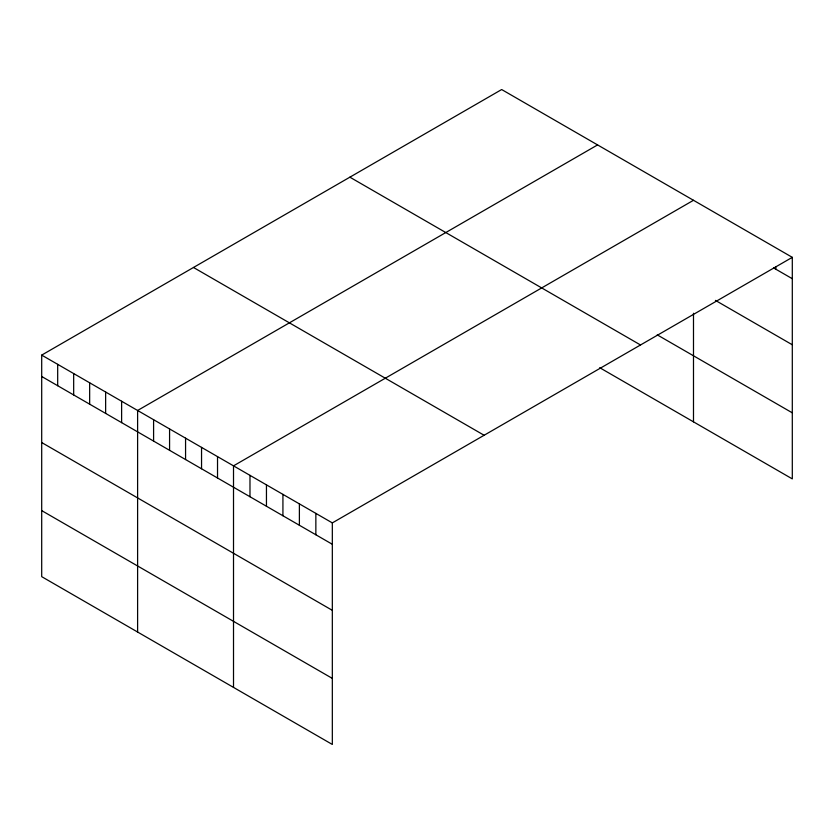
<?xml version="1.0" encoding="UTF-8"?>
<svg xmlns="http://www.w3.org/2000/svg" width="834" height="834" viewBox="0 0 834 834"><rect width="100%" height="100%" fill="white"/><g stroke="black" fill="none" stroke-linecap="round" stroke-linejoin="round"><path stroke-width="1.25" d="M792.3 257.341L332.328 522.897L332.328 744.46L41.7 576.659L41.7 355.107L501.672 89.54L792.3 257.341L792.3 478.893L599.709 367.7M597.582 144.918L137.61 410.474L137.61 632.036M693.492 200.285L233.51 465.852L233.51 687.404M773.639 267.943L792.3 278.712M715.447 300.396L792.3 344.776M657.255 334.861L792.3 412.83M349.884 177.183L640.512 344.974M193.488 267.474L484.116 435.265M41.7 355.107L332.328 522.897M41.7 376.488L332.328 544.279M41.7 442.541L332.328 610.332M41.7 510.606L332.328 678.396M775.829 266.692L775.829 269.205M693.492 313.25L693.492 421.848M315.857 513.39L315.857 534.771M299.385 503.882L299.385 525.264M282.924 494.374L282.924 515.756M266.453 484.867L266.453 506.248M249.981 475.359L249.981 496.741M217.528 456.625L217.528 477.997M201.547 447.389L201.547 468.771M185.565 438.163L185.565 459.544M169.573 428.937L169.573 450.318M153.592 419.711L153.592 441.082M121.618 401.248L121.618 422.629M105.637 392.022L105.637 413.403M89.655 382.796L89.655 404.167M73.673 373.569L73.673 394.941M57.682 364.333L57.682 385.715"/></g></svg>
